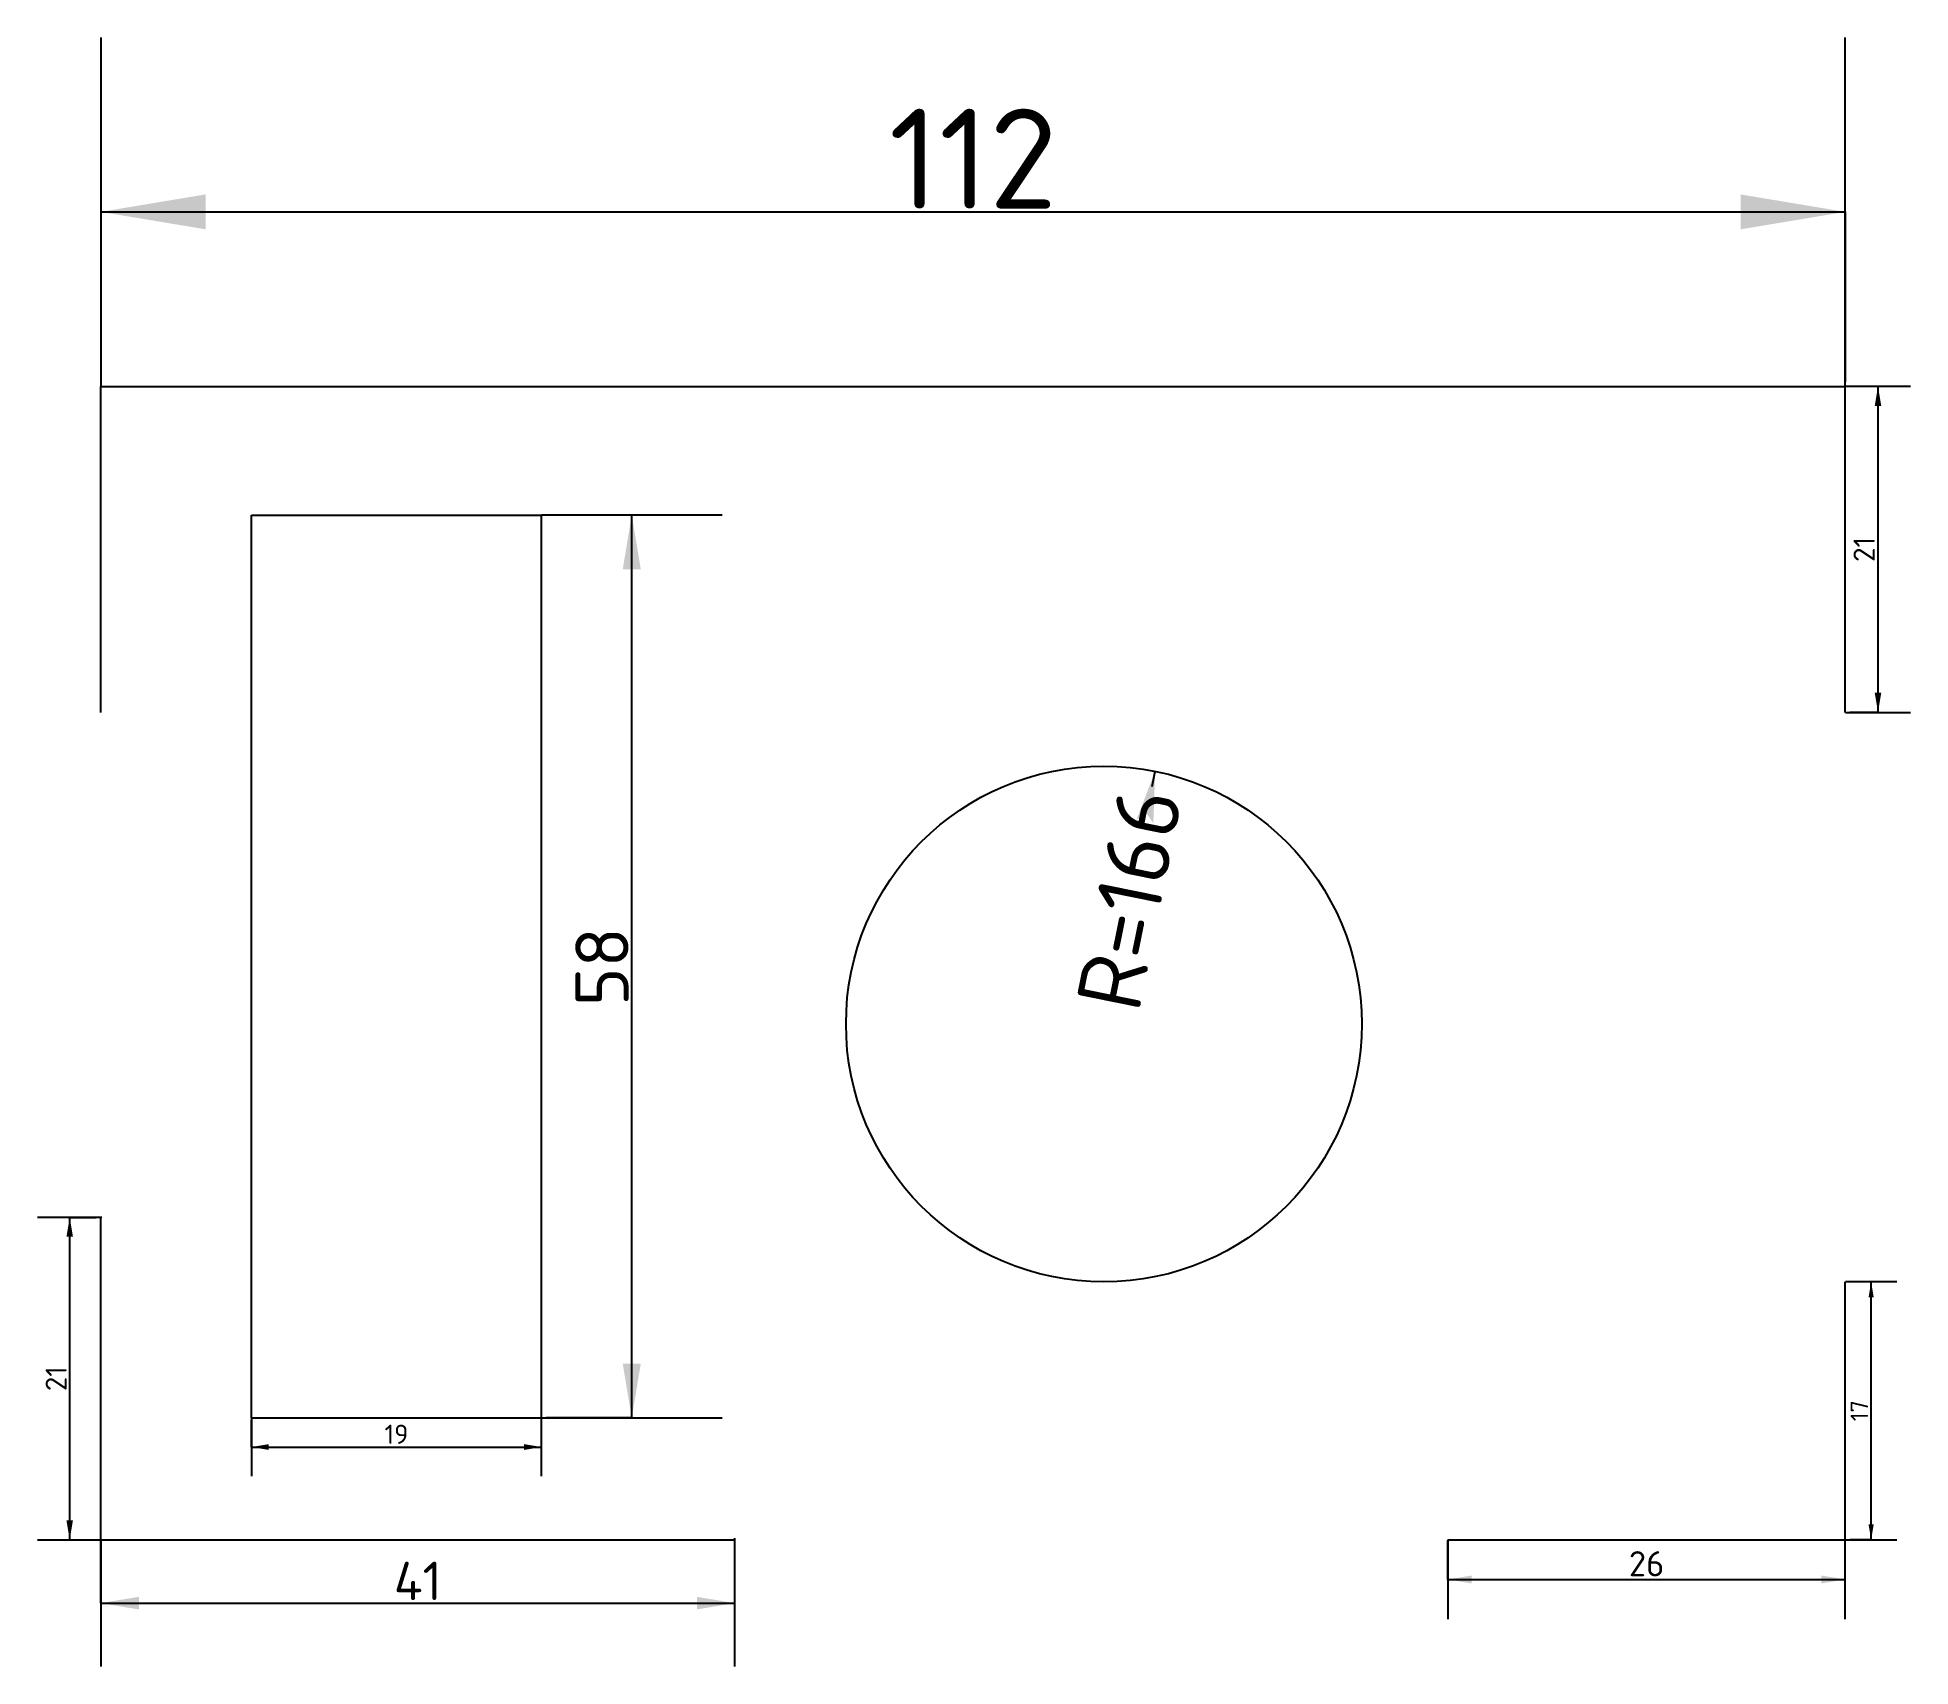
# Model space of a CAD drawing. Extents: x -4 to 116, y -8 to 96.
import ezdxf
from ezdxf.enums import TextEntityAlignment as Align

# ---------------------------------------------------------------- set-up
doc = ezdxf.new("R2010")
doc.units = 0
doc.layers.add('DIMENSIONS', color=1, linetype='CONTINUOUS')
doc.styles.add('ISOCPEUR', font='isocpeur.ttf')

# ---------------------------------------------------------------- blocks, each defined once
blk = doc.blocks.new('DIMTICK_ARROW')
at = {"color": 5}
blk.add_line((0, 0.5), (0, -0.5), dxfattribs=at)
at = {"color": 7}
blk.add_solid([(0, 0), (0.3, 0.05), (0.3, -0.05)], dxfattribs=at)
blk = doc.blocks.new('DIMTICK_RADIUS')
at = {"color": 7}
blk.add_solid([(0, 0), (0.3, 0.05), (0.3, -0.05), (0.25, 0)], dxfattribs=at)

msp = doc.modelspace()

# ---------------------------------------------------------------- linework, layer by layer
at = {"color": 3}
for p, q in [((0, 74.02), (111.95, 74.02)), ((0, 53.1), (0, 74.02)), ((0, 53.1), (0, 74.02)), ((0, 74.02), (111.95, 74.02)), ((111.95, 53.1), (111.95, 74.02)), ((111.95, 53.1), (111.95, 74.02)), ((9.66, 65.75), (28.28, 65.75)), ((9.66, 7.82), (9.66, 65.75)), ((9.66, 7.82), (9.66, 65.75)), ((9.66, 65.75), (28.28, 65.75)), ((28.28, 7.82), (28.28, 65.75)), ((28.28, 7.82), (28.28, 65.75)), ((0, 0), (0, 20.69)), ((0, 0), (0, 20.69)), ((111.95, 0), (111.95, 16.55)), ((111.95, 0), (111.95, 16.55)), ((9.66, 7.82), (28.28, 7.82)), ((9.66, 7.82), (28.28, 7.82)), ((0, 0), (40.69, 0)), ((0, 0), (40.69, 0)), ((86.44, 0), (111.95, 0)), ((86.44, 0), (111.95, 0))]:
    msp.add_line(p, q, dxfattribs=at)
msp.add_circle((64.37, 33.1), 16.55, dxfattribs=at)
at = {"layer": 'DIMENSIONS', "color": 7}
for p, q in [((0, 85.22), (111.95, 85.22)), ((0, 85.22), (111.95, 85.22)), ((0, 85.22), (111.95, 85.22)), ((0, 85.22), (111.95, 85.22)), ((0, 85.22), (111.95, 85.22)), ((0, 85.22), (111.95, 85.22)), ((0, 85.22), (111.95, 85.22)), ((0, 85.22), (111.95, 85.22)), ((0, 85.22), (111.95, 85.22)), ((0, 85.22), (111.95, 85.22)), ((0, 85.22), (111.95, 85.22)), ((0, 85.22), (111.95, 85.22)), ((0, 85.22), (111.95, 85.22)), ((0, 85.22), (111.95, 85.22)), ((0, 85.22), (111.95, 85.22)), ((0, 85.22), (111.95, 85.22)), ((0, 85.22), (111.95, 85.22)), ((0, 85.22), (111.95, 85.22)), ((0, 85.22), (111.95, 85.22)), ((114.05, 53.1), (114.05, 74.02)), ((114.05, 53.1), (114.05, 74.02)), ((114.05, 53.1), (114.05, 74.02)), ((114.05, 53.1), (114.05, 74.02)), ((114.05, 53.1), (114.05, 74.02)), ((114.05, 53.1), (114.05, 74.02)), ((114.05, 53.1), (114.05, 74.02)), ((114.05, 53.1), (114.05, 74.02)), ((114.05, 53.1), (114.05, 74.02)), ((114.05, 53.1), (114.05, 74.02)), ((114.05, 53.1), (114.05, 74.02)), ((114.05, 53.1), (114.05, 74.02)), ((114.05, 53.1), (114.05, 74.02)), ((114.05, 53.1), (114.05, 74.02)), ((114.05, 53.1), (114.05, 74.02)), ((114.05, 53.1), (114.05, 74.02)), ((34.07, 7.82), (34.07, 65.75)), ((34.07, 7.82), (34.07, 65.75)), ((34.07, 7.82), (34.07, 65.75)), ((34.07, 7.82), (34.07, 65.75)), ((34.07, 7.82), (34.07, 65.75)), ((34.07, 7.82), (34.07, 65.75)), ((34.07, 7.82), (34.07, 65.75)), ((34.07, 7.82), (34.07, 65.75)), ((34.07, 7.82), (34.07, 65.75)), ((34.07, 7.82), (34.07, 65.75)), ((34.07, 7.82), (34.07, 65.75)), ((34.07, 7.82), (34.07, 65.75)), ((34.07, 7.82), (34.07, 65.75)), ((34.07, 7.82), (34.07, 65.75)), ((67.46, 48.35), (67.66, 49.33)), ((-2, 0), (-2, 20.69)), ((-2, 0), (-2, 20.69)), ((-2, 0), (-2, 20.69)), ((-2, 0), (-2, 20.69)), ((-2, 0), (-2, 20.69)), ((-2, 0), (-2, 20.69)), ((-2, 0), (-2, 20.69)), ((-2, 0), (-2, 20.69)), ((-2, 0), (-2, 20.69)), ((-2, 0), (-2, 20.69)), ((-2, 0), (-2, 20.69)), ((-2, 0), (-2, 20.69)), ((-2, 0), (-2, 20.69)), ((-2, 0), (-2, 20.69)), ((-2, 0), (-2, 20.69)), ((-2, 0), (-2, 20.69)), ((-2, 0), (-2, 20.69)), ((113.61, 0), (113.61, 16.55)), ((113.61, 0), (113.61, 16.55)), ((113.61, 0), (113.61, 16.55)), ((113.61, 0), (113.61, 16.55)), ((113.61, 0), (113.61, 16.55)), ((113.61, 0), (113.61, 16.55)), ((113.61, 0), (113.61, 16.55)), ((113.61, 0), (113.61, 16.55)), ((113.61, 0), (113.61, 16.55)), ((113.61, 0), (113.61, 16.55)), ((113.61, 0), (113.61, 16.55)), ((113.61, 0), (113.61, 16.55)), ((113.61, 0), (113.61, 16.55)), ((113.61, 0), (113.61, 16.55)), ((113.61, 0), (113.61, 16.55)), ((113.61, 0), (113.61, 16.55)), ((113.61, 0), (113.61, 16.55)), ((113.61, 0), (113.61, 16.55)), ((9.66, 5.95), (28.28, 5.95)), ((9.66, 5.95), (28.28, 5.95)), ((9.66, 5.95), (28.28, 5.95)), ((9.66, 5.95), (28.28, 5.95)), ((9.66, 5.95), (28.28, 5.95)), ((9.66, 5.95), (28.28, 5.95)), ((9.66, 5.95), (28.28, 5.95)), ((9.66, 5.95), (28.28, 5.95)), ((9.66, 5.95), (28.28, 5.95)), ((9.66, 5.95), (28.28, 5.95)), ((9.66, 5.95), (28.28, 5.95)), ((9.66, 5.95), (28.28, 5.95)), ((9.66, 5.95), (28.28, 5.95)), ((9.66, 5.95), (28.28, 5.95)), ((9.66, 5.95), (28.28, 5.95)), ((9.66, 5.95), (28.28, 5.95)), ((9.66, 5.95), (28.28, 5.95)), ((9.66, 5.95), (28.28, 5.95)), ((9.66, 5.95), (28.28, 5.95)), ((9.66, 5.95), (28.28, 5.95)), ((9.66, 5.95), (28.28, 5.95)), ((9.66, 5.95), (28.28, 5.95)), ((86.44, -2.55), (111.95, -2.55)), ((86.44, -2.55), (111.95, -2.55)), ((86.44, -2.55), (111.95, -2.55)), ((86.44, -2.55), (111.95, -2.55)), ((86.44, -2.55), (111.95, -2.55)), ((86.44, -2.55), (111.95, -2.55)), ((86.44, -2.55), (111.95, -2.55)), ((86.44, -2.55), (111.95, -2.55)), ((86.44, -2.55), (111.95, -2.55)), ((86.44, -2.55), (111.95, -2.55)), ((86.44, -2.55), (111.95, -2.55)), ((86.44, -2.55), (111.95, -2.55)), ((86.44, -2.55), (111.95, -2.55)), ((86.44, -2.55), (111.95, -2.55)), ((86.44, -2.55), (111.95, -2.55)), ((86.44, -2.55), (111.95, -2.55)), ((86.44, -2.55), (111.95, -2.55)), ((86.44, -2.55), (111.95, -2.55)), ((86.44, -2.55), (111.95, -2.55)), ((86.44, -2.55), (111.95, -2.55)), ((86.44, -2.55), (111.95, -2.55)), ((0, -4.07), (40.69, -4.07)), ((0, -4.07), (40.69, -4.07)), ((0, -4.07), (40.69, -4.07)), ((0, -4.07), (40.69, -4.07)), ((0, -4.07), (40.69, -4.07)), ((0, -4.07), (40.69, -4.07)), ((0, -4.07), (40.69, -4.07)), ((0, -4.07), (40.69, -4.07)), ((0, -4.07), (40.69, -4.07)), ((0, -4.07), (40.69, -4.07)), ((0, -4.07), (40.69, -4.07)), ((0, -4.07), (40.69, -4.07)), ((0, -4.07), (40.69, -4.07)), ((0, -4.07), (40.69, -4.07)), ((0, -4.07), (40.69, -4.07)), ((0, -4.07), (40.69, -4.07)), ((0, -4.07), (40.69, -4.07)), ((0, -4.07), (40.69, -4.07)), ((0, -4.07), (40.69, -4.07)), ((0, -4.07), (40.69, -4.07))]:
    msp.add_line(p, q, dxfattribs=at)
at = {"layer": 'DIMENSIONS', "color": 5}
for p, q in [((0, 85.22), (0, 74.32)), ((0, 85.22), (0, 74.32)), ((0, 85.22), (0, 74.32)), ((0, 85.22), (0, 74.32)), ((0, 85.22), (0, 74.32)), ((0, 85.22), (0, 74.32)), ((0, 85.22), (0, 74.32)), ((0, 85.22), (0, 74.32)), ((0, 85.22), (0, 74.32)), ((0, 85.22), (0, 74.32)), ((0, 85.22), (0, 74.32)), ((0, 85.22), (0, 74.32)), ((0, 85.22), (0, 74.32)), ((0, 85.22), (0, 74.32)), ((0, 85.22), (0, 74.32)), ((0, 85.22), (0, 74.32)), ((0, 85.22), (0, 74.32)), ((0, 85.22), (0, 74.32)), ((0, 85.22), (0, 74.32)), ((111.95, 85.22), (111.95, 74.32)), ((111.95, 85.22), (111.95, 74.32)), ((111.95, 85.22), (111.95, 74.32)), ((111.95, 85.22), (111.95, 74.32)), ((111.95, 85.22), (111.95, 74.32)), ((111.95, 85.22), (111.95, 74.32)), ((111.95, 85.22), (111.95, 74.32)), ((111.95, 85.22), (111.95, 74.32)), ((111.95, 85.22), (111.95, 74.32)), ((111.95, 85.22), (111.95, 74.32)), ((111.95, 85.22), (111.95, 74.32)), ((111.95, 85.22), (111.95, 74.32)), ((111.95, 85.22), (111.95, 74.32)), ((111.95, 85.22), (111.95, 74.32)), ((111.95, 85.22), (111.95, 74.32)), ((111.95, 85.22), (111.95, 74.32)), ((111.95, 85.22), (111.95, 74.32)), ((111.95, 85.22), (111.95, 74.32)), ((111.95, 85.22), (111.95, 74.32)), ((114.05, 74.02), (112.25, 74.02)), ((114.05, 74.02), (112.25, 74.02)), ((114.05, 74.02), (112.25, 74.02)), ((114.05, 74.02), (112.25, 74.02)), ((114.05, 74.02), (112.25, 74.02)), ((114.05, 74.02), (112.25, 74.02)), ((114.05, 74.02), (112.25, 74.02)), ((114.05, 74.02), (112.25, 74.02)), ((114.05, 74.02), (112.25, 74.02)), ((114.05, 74.02), (112.25, 74.02)), ((114.05, 74.02), (112.25, 74.02)), ((114.05, 74.02), (112.25, 74.02)), ((114.05, 74.02), (112.25, 74.02)), ((114.05, 74.02), (112.25, 74.02)), ((114.05, 74.02), (112.25, 74.02)), ((114.05, 74.02), (112.25, 74.02)), ((34.07, 65.75), (28.58, 65.75)), ((34.07, 65.75), (28.58, 65.75)), ((34.07, 65.75), (28.58, 65.75)), ((34.07, 65.75), (28.58, 65.75)), ((34.07, 65.75), (28.58, 65.75)), ((34.07, 65.75), (28.58, 65.75)), ((34.07, 65.75), (28.58, 65.75)), ((34.07, 65.75), (28.58, 65.75)), ((34.07, 65.75), (28.58, 65.75)), ((34.07, 65.75), (28.58, 65.75)), ((34.07, 65.75), (28.58, 65.75)), ((34.07, 65.75), (28.58, 65.75)), ((34.07, 65.75), (28.58, 65.75)), ((34.07, 65.75), (28.58, 65.75)), ((114.05, 53.1), (112.25, 53.1)), ((114.05, 53.1), (112.25, 53.1)), ((114.05, 53.1), (112.25, 53.1)), ((114.05, 53.1), (112.25, 53.1)), ((114.05, 53.1), (112.25, 53.1)), ((114.05, 53.1), (112.25, 53.1)), ((114.05, 53.1), (112.25, 53.1)), ((114.05, 53.1), (112.25, 53.1)), ((114.05, 53.1), (112.25, 53.1)), ((114.05, 53.1), (112.25, 53.1)), ((114.05, 53.1), (112.25, 53.1)), ((114.05, 53.1), (112.25, 53.1)), ((114.05, 53.1), (112.25, 53.1)), ((114.05, 53.1), (112.25, 53.1)), ((114.05, 53.1), (112.25, 53.1)), ((114.05, 53.1), (112.25, 53.1)), ((-2, 20.69), (-0.3, 20.69)), ((-2, 20.69), (-0.3, 20.69)), ((-2, 20.69), (-0.3, 20.69)), ((-2, 20.69), (-0.3, 20.69)), ((-2, 20.69), (-0.3, 20.69)), ((-2, 20.69), (-0.3, 20.69)), ((-2, 20.69), (-0.3, 20.69)), ((-2, 20.69), (-0.3, 20.69)), ((-2, 20.69), (-0.3, 20.69)), ((-2, 20.69), (-0.3, 20.69)), ((-2, 20.69), (-0.3, 20.69)), ((-2, 20.69), (-0.3, 20.69)), ((-2, 20.69), (-0.3, 20.69)), ((-2, 20.69), (-0.3, 20.69)), ((-2, 20.69), (-0.3, 20.69)), ((-2, 20.69), (-0.3, 20.69)), ((-2, 20.69), (-0.3, 20.69)), ((113.61, 16.55), (112.25, 16.55)), ((113.61, 16.55), (112.25, 16.55)), ((113.61, 16.55), (112.25, 16.55)), ((113.61, 16.55), (112.25, 16.55)), ((113.61, 16.55), (112.25, 16.55)), ((113.61, 16.55), (112.25, 16.55)), ((113.61, 16.55), (112.25, 16.55)), ((113.61, 16.55), (112.25, 16.55)), ((113.61, 16.55), (112.25, 16.55)), ((113.61, 16.55), (112.25, 16.55)), ((113.61, 16.55), (112.25, 16.55)), ((113.61, 16.55), (112.25, 16.55)), ((113.61, 16.55), (112.25, 16.55)), ((113.61, 16.55), (112.25, 16.55)), ((113.61, 16.55), (112.25, 16.55)), ((113.61, 16.55), (112.25, 16.55)), ((113.61, 16.55), (112.25, 16.55)), ((113.61, 16.55), (112.25, 16.55)), ((9.66, 5.95), (9.66, 7.7)), ((9.66, 5.95), (9.66, 7.7)), ((9.66, 5.95), (9.66, 7.7)), ((9.66, 5.95), (9.66, 7.7)), ((9.66, 5.95), (9.66, 7.7)), ((9.66, 5.95), (9.66, 7.7)), ((9.66, 5.95), (9.66, 7.7)), ((9.66, 5.95), (9.66, 7.7)), ((9.66, 5.95), (9.66, 7.7)), ((9.66, 5.95), (9.66, 7.7)), ((9.66, 5.95), (9.66, 7.7)), ((9.66, 5.95), (9.66, 7.7)), ((9.66, 5.95), (9.66, 7.7)), ((9.66, 5.95), (9.66, 7.7)), ((9.66, 5.95), (9.66, 7.7)), ((9.66, 5.95), (9.66, 7.7)), ((9.66, 5.95), (9.66, 7.7)), ((9.66, 5.95), (9.66, 7.7)), ((9.66, 5.95), (9.66, 7.7)), ((9.66, 5.95), (9.66, 7.7)), ((9.66, 5.95), (9.66, 7.7)), ((9.66, 5.95), (9.66, 7.7)), ((28.28, 5.95), (28.28, 7.7)), ((28.28, 5.95), (28.28, 7.7)), ((28.28, 5.95), (28.28, 7.7)), ((28.28, 5.95), (28.28, 7.7)), ((28.28, 5.95), (28.28, 7.7)), ((28.28, 5.95), (28.28, 7.7)), ((28.28, 5.95), (28.28, 7.7)), ((28.28, 5.95), (28.28, 7.7)), ((28.28, 5.95), (28.28, 7.7)), ((28.28, 5.95), (28.28, 7.7)), ((28.28, 5.95), (28.28, 7.7)), ((28.28, 5.95), (28.28, 7.7)), ((28.28, 5.95), (28.28, 7.7)), ((28.28, 5.95), (28.28, 7.7)), ((28.28, 5.95), (28.28, 7.7)), ((28.28, 5.95), (28.28, 7.7)), ((28.28, 5.95), (28.28, 7.7)), ((28.28, 5.95), (28.28, 7.7)), ((28.28, 5.95), (28.28, 7.7)), ((28.28, 5.95), (28.28, 7.7)), ((28.28, 5.95), (28.28, 7.7)), ((28.28, 5.95), (28.28, 7.7)), ((34.07, 7.82), (28.58, 7.82)), ((34.07, 7.82), (28.58, 7.82)), ((34.07, 7.82), (28.58, 7.82)), ((34.07, 7.82), (28.58, 7.82)), ((34.07, 7.82), (28.58, 7.82)), ((34.07, 7.82), (28.58, 7.82)), ((34.07, 7.82), (28.58, 7.82)), ((34.07, 7.82), (28.58, 7.82)), ((34.07, 7.82), (28.58, 7.82)), ((34.07, 7.82), (28.58, 7.82)), ((34.07, 7.82), (28.58, 7.82)), ((34.07, 7.82), (28.58, 7.82)), ((34.07, 7.82), (28.58, 7.82)), ((34.07, 7.82), (28.58, 7.82)), ((-2, 0), (-0.3, 0)), ((-2, 0), (-0.3, 0)), ((-2, 0), (-0.3, 0)), ((-2, 0), (-0.3, 0)), ((-2, 0), (-0.3, 0)), ((-2, 0), (-0.3, 0)), ((-2, 0), (-0.3, 0)), ((-2, 0), (-0.3, 0)), ((-2, 0), (-0.3, 0)), ((-2, 0), (-0.3, 0)), ((-2, 0), (-0.3, 0)), ((-2, 0), (-0.3, 0)), ((-2, 0), (-0.3, 0)), ((-2, 0), (-0.3, 0)), ((-2, 0), (-0.3, 0)), ((-2, 0), (-0.3, 0)), ((-2, 0), (-0.3, 0)), ((0, -4.07), (0, 0.11)), ((0, -4.07), (0, 0.11)), ((0, -4.07), (0, 0.11)), ((0, -4.07), (0, 0.11)), ((0, -4.07), (0, 0.11)), ((0, -4.07), (0, 0.11)), ((0, -4.07), (0, 0.11)), ((0, -4.07), (0, 0.11)), ((0, -4.07), (0, 0.11)), ((0, -4.07), (0, 0.11)), ((0, -4.07), (0, 0.11)), ((0, -4.07), (0, 0.11)), ((0, -4.07), (0, 0.11)), ((0, -4.07), (0, 0.11)), ((0, -4.07), (0, 0.11)), ((0, -4.07), (0, 0.11)), ((0, -4.07), (0, 0.11)), ((0, -4.07), (0, 0.11)), ((0, -4.07), (0, 0.11)), ((0, -4.07), (0, 0.11)), ((40.69, -4.07), (40.69, 0.11)), ((40.69, -4.07), (40.69, 0.11)), ((40.69, -4.07), (40.69, 0.11)), ((40.69, -4.07), (40.69, 0.11)), ((40.69, -4.07), (40.69, 0.11)), ((40.69, -4.07), (40.69, 0.11)), ((40.69, -4.07), (40.69, 0.11)), ((40.69, -4.07), (40.69, 0.11)), ((40.69, -4.07), (40.69, 0.11)), ((40.69, -4.07), (40.69, 0.11)), ((40.69, -4.07), (40.69, 0.11)), ((40.69, -4.07), (40.69, 0.11)), ((40.69, -4.07), (40.69, 0.11)), ((40.69, -4.07), (40.69, 0.11)), ((40.69, -4.07), (40.69, 0.11)), ((40.69, -4.07), (40.69, 0.11)), ((40.69, -4.07), (40.69, 0.11)), ((40.69, -4.07), (40.69, 0.11)), ((40.69, -4.07), (40.69, 0.11)), ((40.69, -4.07), (40.69, 0.11)), ((86.44, -2.55), (86.44, -0.04)), ((86.44, -2.55), (86.44, -0.04)), ((86.44, -2.55), (86.44, -0.04)), ((86.44, -2.55), (86.44, -0.04)), ((86.44, -2.55), (86.44, -0.04)), ((86.44, -2.55), (86.44, -0.04)), ((86.44, -2.55), (86.44, -0.04)), ((86.44, -2.55), (86.44, -0.04)), ((86.44, -2.55), (86.44, -0.04)), ((86.44, -2.55), (86.44, -0.04)), ((86.44, -2.55), (86.44, -0.04)), ((86.44, -2.55), (86.44, -0.04)), ((86.44, -2.55), (86.44, -0.04)), ((86.44, -2.55), (86.44, -0.04)), ((86.44, -2.55), (86.44, -0.04)), ((86.44, -2.55), (86.44, -0.04)), ((86.44, -2.55), (86.44, -0.04)), ((86.44, -2.55), (86.44, -0.04)), ((86.44, -2.55), (86.44, -0.04)), ((86.44, -2.55), (86.44, -0.04)), ((86.44, -2.55), (86.44, -0.04)), ((111.95, -2.55), (111.95, -0.04)), ((111.95, -2.55), (111.95, -0.04)), ((111.95, -2.55), (111.95, -0.04)), ((111.95, -2.55), (111.95, -0.04)), ((111.95, -2.55), (111.95, -0.04)), ((111.95, -2.55), (111.95, -0.04)), ((111.95, -2.55), (111.95, -0.04)), ((111.95, -2.55), (111.95, -0.04)), ((111.95, -2.55), (111.95, -0.04)), ((111.95, -2.55), (111.95, -0.04)), ((111.95, -2.55), (111.95, -0.04)), ((111.95, -2.55), (111.95, -0.04)), ((111.95, -2.55), (111.95, -0.04)), ((111.95, -2.55), (111.95, -0.04)), ((111.95, -2.55), (111.95, -0.04)), ((111.95, -2.55), (111.95, -0.04)), ((111.95, -2.55), (111.95, -0.04)), ((111.95, -2.55), (111.95, -0.04)), ((111.95, -2.55), (111.95, -0.04)), ((111.95, -2.55), (111.95, -0.04)), ((111.95, -2.55), (111.95, -0.04)), ((113.61, 0), (112.25, 0)), ((113.61, 0), (112.25, 0)), ((113.61, 0), (112.25, 0)), ((113.61, 0), (112.25, 0)), ((113.61, 0), (112.25, 0)), ((113.61, 0), (112.25, 0)), ((113.61, 0), (112.25, 0)), ((113.61, 0), (112.25, 0)), ((113.61, 0), (112.25, 0)), ((113.61, 0), (112.25, 0)), ((113.61, 0), (112.25, 0)), ((113.61, 0), (112.25, 0)), ((113.61, 0), (112.25, 0)), ((113.61, 0), (112.25, 0)), ((113.61, 0), (112.25, 0)), ((113.61, 0), (112.25, 0)), ((113.61, 0), (112.25, 0)), ((113.61, 0), (112.25, 0))]:
    msp.add_line(p, q, dxfattribs=at)

# ---------------------------------------------------------------- block references
at = {"layer": 'DIMENSIONS'}
for p, xscale, yscale in [((0, 85.22), 22.390804597701152, 22.390804597701152), ((0, 85.22), 22.390804597701152, 22.390804597701152), ((0, 85.22), 22.390804597701152, 22.390804597701152), ((0, 85.22), 22.390804597701152, 22.390804597701152), ((0, 85.22), 22.390804597701152, 22.390804597701152), ((0, 85.22), 22.390804597701152, 22.390804597701152), ((0, 85.22), 22.390804597701152, 22.390804597701152), ((0, 85.22), 22.390804597701152, 22.390804597701152), ((0, 85.22), 22.390804597701152, 22.390804597701152), ((0, 85.22), 22.390804597701152, 22.390804597701152), ((0, 85.22), 22.390804597701152, 22.390804597701152), ((0, 85.22), 22.390804597701152, 22.390804597701152), ((0, 85.22), 22.390804597701152, 22.390804597701152), ((0, 85.22), 22.390804597701152, 22.390804597701152), ((0, 85.22), 22.390804597701152, 22.390804597701152), ((0, 85.22), 22.390804597701152, 22.390804597701152), ((0, 85.22), 22.390804597701152, 22.390804597701152), ((0, 85.22), 22.390804597701152, 22.390804597701152), ((0, 85.22), 22.390804597701152, 22.390804597701152), ((9.66, 5.95), 3.724137931034483, 3.724137931034483), ((9.66, 5.95), 3.724137931034483, 3.724137931034483), ((9.66, 5.95), 3.724137931034483, 3.724137931034483), ((9.66, 5.95), 3.724137931034483, 3.724137931034483), ((9.66, 5.95), 3.724137931034483, 3.724137931034483), ((9.66, 5.95), 3.724137931034483, 3.724137931034483), ((9.66, 5.95), 3.724137931034483, 3.724137931034483), ((9.66, 5.95), 3.724137931034483, 3.724137931034483), ((9.66, 5.95), 3.724137931034483, 3.724137931034483), ((9.66, 5.95), 3.724137931034483, 3.724137931034483), ((9.66, 5.95), 3.724137931034483, 3.724137931034483), ((9.66, 5.95), 3.724137931034483, 3.724137931034483), ((9.66, 5.95), 3.724137931034483, 3.724137931034483), ((9.66, 5.95), 3.724137931034483, 3.724137931034483), ((9.66, 5.95), 3.724137931034483, 3.724137931034483), ((9.66, 5.95), 3.724137931034483, 3.724137931034483), ((9.66, 5.95), 3.724137931034483, 3.724137931034483), ((9.66, 5.95), 3.724137931034483, 3.724137931034483), ((9.66, 5.95), 3.724137931034483, 3.724137931034483), ((9.66, 5.95), 3.724137931034483, 3.724137931034483), ((9.66, 5.95), 3.724137931034483, 3.724137931034483), ((9.66, 5.95), 3.724137931034483, 3.724137931034483), ((0, -4.07), 8.137931034482758, 8.137931034482758), ((0, -4.07), 8.137931034482758, 8.137931034482758), ((0, -4.07), 8.137931034482758, 8.137931034482758), ((0, -4.07), 8.137931034482758, 8.137931034482758), ((0, -4.07), 8.137931034482758, 8.137931034482758), ((0, -4.07), 8.137931034482758, 8.137931034482758), ((0, -4.07), 8.137931034482758, 8.137931034482758), ((0, -4.07), 8.137931034482758, 8.137931034482758), ((0, -4.07), 8.137931034482758, 8.137931034482758), ((0, -4.07), 8.137931034482758, 8.137931034482758), ((0, -4.07), 8.137931034482758, 8.137931034482758), ((0, -4.07), 8.137931034482758, 8.137931034482758), ((0, -4.07), 8.137931034482758, 8.137931034482758), ((0, -4.07), 8.137931034482758, 8.137931034482758), ((0, -4.07), 8.137931034482758, 8.137931034482758), ((0, -4.07), 8.137931034482758, 8.137931034482758), ((0, -4.07), 8.137931034482758, 8.137931034482758), ((0, -4.07), 8.137931034482758, 8.137931034482758), ((0, -4.07), 8.137931034482758, 8.137931034482758), ((0, -4.07), 8.137931034482758, 8.137931034482758), ((86.44, -2.55), 5.103448275862069, 5.103448275862069), ((86.44, -2.55), 5.103448275862069, 5.103448275862069), ((86.44, -2.55), 5.103448275862069, 5.103448275862069), ((86.44, -2.55), 5.103448275862069, 5.103448275862069), ((86.44, -2.55), 5.103448275862069, 5.103448275862069), ((86.44, -2.55), 5.103448275862069, 5.103448275862069), ((86.44, -2.55), 5.103448275862069, 5.103448275862069), ((86.44, -2.55), 5.103448275862069, 5.103448275862069), ((86.44, -2.55), 5.103448275862069, 5.103448275862069), ((86.44, -2.55), 5.103448275862069, 5.103448275862069), ((86.44, -2.55), 5.103448275862069, 5.103448275862069), ((86.44, -2.55), 5.103448275862069, 5.103448275862069), ((86.44, -2.55), 5.103448275862069, 5.103448275862069), ((86.44, -2.55), 5.103448275862069, 5.103448275862069), ((86.44, -2.55), 5.103448275862069, 5.103448275862069), ((86.44, -2.55), 5.103448275862069, 5.103448275862069), ((86.44, -2.55), 5.103448275862069, 5.103448275862069), ((86.44, -2.55), 5.103448275862069, 5.103448275862069), ((86.44, -2.55), 5.103448275862069, 5.103448275862069), ((86.44, -2.55), 5.103448275862069, 5.103448275862069), ((86.44, -2.55), 5.103448275862069, 5.103448275862069)]:
    msp.add_blockref('DIMTICK_ARROW', p, dxfattribs=dict(at, xscale=xscale, yscale=yscale))
for name, p, xscale, yscale, rotation in [('DIMTICK_ARROW', (111.95, 85.22), 22.390804597701152, 22.390804597701152, 180), ('DIMTICK_ARROW', (111.95, 85.22), 22.390804597701152, 22.390804597701152, 180), ('DIMTICK_ARROW', (111.95, 85.22), 22.390804597701152, 22.390804597701152, 180), ('DIMTICK_ARROW', (111.95, 85.22), 22.390804597701152, 22.390804597701152, 180), ('DIMTICK_ARROW', (111.95, 85.22), 22.390804597701152, 22.390804597701152, 180), ('DIMTICK_ARROW', (111.95, 85.22), 22.390804597701152, 22.390804597701152, 180), ('DIMTICK_ARROW', (111.95, 85.22), 22.390804597701152, 22.390804597701152, 180), ('DIMTICK_ARROW', (111.95, 85.22), 22.390804597701152, 22.390804597701152, 180), ('DIMTICK_ARROW', (111.95, 85.22), 22.390804597701152, 22.390804597701152, 180), ('DIMTICK_ARROW', (111.95, 85.22), 22.390804597701152, 22.390804597701152, 180), ('DIMTICK_ARROW', (111.95, 85.22), 22.390804597701152, 22.390804597701152, 180), ('DIMTICK_ARROW', (111.95, 85.22), 22.390804597701152, 22.390804597701152, 180), ('DIMTICK_ARROW', (111.95, 85.22), 22.390804597701152, 22.390804597701152, 180), ('DIMTICK_ARROW', (111.95, 85.22), 22.390804597701152, 22.390804597701152, 180), ('DIMTICK_ARROW', (111.95, 85.22), 22.390804597701152, 22.390804597701152, 180), ('DIMTICK_ARROW', (111.95, 85.22), 22.390804597701152, 22.390804597701152, 180), ('DIMTICK_ARROW', (111.95, 85.22), 22.390804597701152, 22.390804597701152, 180), ('DIMTICK_ARROW', (111.95, 85.22), 22.390804597701152, 22.390804597701152, 180), ('DIMTICK_ARROW', (111.95, 85.22), 22.390804597701152, 22.390804597701152, 180), ('DIMTICK_ARROW', (114.05, 74.02), 4.183908045977011, 4.183908045977011, 270), ('DIMTICK_ARROW', (114.05, 74.02), 4.183908045977011, 4.183908045977011, 270), ('DIMTICK_ARROW', (114.05, 74.02), 4.183908045977011, 4.183908045977011, 270), ('DIMTICK_ARROW', (114.05, 74.02), 4.183908045977011, 4.183908045977011, 270), ('DIMTICK_ARROW', (114.05, 74.02), 4.183908045977011, 4.183908045977011, 270), ('DIMTICK_ARROW', (114.05, 74.02), 4.183908045977011, 4.183908045977011, 270), ('DIMTICK_ARROW', (114.05, 74.02), 4.183908045977011, 4.183908045977011, 270), ('DIMTICK_ARROW', (114.05, 74.02), 4.183908045977011, 4.183908045977011, 270), ('DIMTICK_ARROW', (114.05, 74.02), 4.183908045977011, 4.183908045977011, 270), ('DIMTICK_ARROW', (114.05, 74.02), 4.183908045977011, 4.183908045977011, 270), ('DIMTICK_ARROW', (114.05, 74.02), 4.183908045977011, 4.183908045977011, 270), ('DIMTICK_ARROW', (114.05, 74.02), 4.183908045977011, 4.183908045977011, 270), ('DIMTICK_ARROW', (114.05, 74.02), 4.183908045977011, 4.183908045977011, 270), ('DIMTICK_ARROW', (114.05, 74.02), 4.183908045977011, 4.183908045977011, 270), ('DIMTICK_ARROW', (114.05, 74.02), 4.183908045977011, 4.183908045977011, 270), ('DIMTICK_ARROW', (114.05, 74.02), 4.183908045977011, 4.183908045977011, 270), ('DIMTICK_ARROW', (34.07, 65.75), 11.586206896551726, 11.586206896551726, 270), ('DIMTICK_ARROW', (34.07, 65.75), 11.586206896551726, 11.586206896551726, 270), ('DIMTICK_ARROW', (34.07, 65.75), 11.586206896551726, 11.586206896551726, 270), ('DIMTICK_ARROW', (34.07, 65.75), 11.586206896551726, 11.586206896551726, 270), ('DIMTICK_ARROW', (34.07, 65.75), 11.586206896551726, 11.586206896551726, 270), ('DIMTICK_ARROW', (34.07, 65.75), 11.586206896551726, 11.586206896551726, 270), ('DIMTICK_ARROW', (34.07, 65.75), 11.586206896551726, 11.586206896551726, 270), ('DIMTICK_ARROW', (34.07, 65.75), 11.586206896551726, 11.586206896551726, 270), ('DIMTICK_ARROW', (34.07, 65.75), 11.586206896551726, 11.586206896551726, 270), ('DIMTICK_ARROW', (34.07, 65.75), 11.586206896551726, 11.586206896551726, 270), ('DIMTICK_ARROW', (34.07, 65.75), 11.586206896551726, 11.586206896551726, 270), ('DIMTICK_ARROW', (34.07, 65.75), 11.586206896551726, 11.586206896551726, 270), ('DIMTICK_ARROW', (34.07, 65.75), 11.586206896551726, 11.586206896551726, 270), ('DIMTICK_ARROW', (34.07, 65.75), 11.586206896551726, 11.586206896551726, 270), ('DIMTICK_ARROW', (114.05, 53.1), 4.183908045977011, 4.183908045977011, 90), ('DIMTICK_ARROW', (114.05, 53.1), 4.183908045977011, 4.183908045977011, 90), ('DIMTICK_ARROW', (114.05, 53.1), 4.183908045977011, 4.183908045977011, 90), ('DIMTICK_ARROW', (114.05, 53.1), 4.183908045977011, 4.183908045977011, 90), ('DIMTICK_ARROW', (114.05, 53.1), 4.183908045977011, 4.183908045977011, 90), ('DIMTICK_ARROW', (114.05, 53.1), 4.183908045977011, 4.183908045977011, 90), ('DIMTICK_ARROW', (114.05, 53.1), 4.183908045977011, 4.183908045977011, 90), ('DIMTICK_ARROW', (114.05, 53.1), 4.183908045977011, 4.183908045977011, 90), ('DIMTICK_ARROW', (114.05, 53.1), 4.183908045977011, 4.183908045977011, 90), ('DIMTICK_ARROW', (114.05, 53.1), 4.183908045977011, 4.183908045977011, 90), ('DIMTICK_ARROW', (114.05, 53.1), 4.183908045977011, 4.183908045977011, 90), ('DIMTICK_ARROW', (114.05, 53.1), 4.183908045977011, 4.183908045977011, 90), ('DIMTICK_ARROW', (114.05, 53.1), 4.183908045977011, 4.183908045977011, 90), ('DIMTICK_ARROW', (114.05, 53.1), 4.183908045977011, 4.183908045977011, 90), ('DIMTICK_ARROW', (114.05, 53.1), 4.183908045977011, 4.183908045977011, 90), ('DIMTICK_ARROW', (114.05, 53.1), 4.183908045977011, 4.183908045977011, 90), ('DIMTICK_RADIUS', (67.66, 49.33), 11.03448275862069, 11.03448275862069, 258.5408440973835), ('DIMTICK_ARROW', (-2, 20.69), 4.137931034482759, 4.137931034482759, 270), ('DIMTICK_ARROW', (-2, 20.69), 4.137931034482759, 4.137931034482759, 270), ('DIMTICK_ARROW', (-2, 20.69), 4.137931034482759, 4.137931034482759, 270), ('DIMTICK_ARROW', (-2, 20.69), 4.137931034482759, 4.137931034482759, 270), ('DIMTICK_ARROW', (-2, 20.69), 4.137931034482759, 4.137931034482759, 270), ('DIMTICK_ARROW', (-2, 20.69), 4.137931034482759, 4.137931034482759, 270), ('DIMTICK_ARROW', (-2, 20.69), 4.137931034482759, 4.137931034482759, 270), ('DIMTICK_ARROW', (-2, 20.69), 4.137931034482759, 4.137931034482759, 270), ('DIMTICK_ARROW', (-2, 20.69), 4.137931034482759, 4.137931034482759, 270), ('DIMTICK_ARROW', (-2, 20.69), 4.137931034482759, 4.137931034482759, 270), ('DIMTICK_ARROW', (-2, 20.69), 4.137931034482759, 4.137931034482759, 270), ('DIMTICK_ARROW', (-2, 20.69), 4.137931034482759, 4.137931034482759, 270), ('DIMTICK_ARROW', (-2, 20.69), 4.137931034482759, 4.137931034482759, 270), ('DIMTICK_ARROW', (-2, 20.69), 4.137931034482759, 4.137931034482759, 270), ('DIMTICK_ARROW', (-2, 20.69), 4.137931034482759, 4.137931034482759, 270), ('DIMTICK_ARROW', (-2, 20.69), 4.137931034482759, 4.137931034482759, 270), ('DIMTICK_ARROW', (-2, 20.69), 4.137931034482759, 4.137931034482759, 270), ('DIMTICK_ARROW', (113.61, 16.55), 3.3103448275862073, 3.3103448275862073, 270), ('DIMTICK_ARROW', (113.61, 16.55), 3.3103448275862073, 3.3103448275862073, 270), ('DIMTICK_ARROW', (113.61, 16.55), 3.3103448275862073, 3.3103448275862073, 270), ('DIMTICK_ARROW', (113.61, 16.55), 3.3103448275862073, 3.3103448275862073, 270), ('DIMTICK_ARROW', (113.61, 16.55), 3.3103448275862073, 3.3103448275862073, 270), ('DIMTICK_ARROW', (113.61, 16.55), 3.3103448275862073, 3.3103448275862073, 270), ('DIMTICK_ARROW', (113.61, 16.55), 3.3103448275862073, 3.3103448275862073, 270), ('DIMTICK_ARROW', (113.61, 16.55), 3.3103448275862073, 3.3103448275862073, 270), ('DIMTICK_ARROW', (113.61, 16.55), 3.3103448275862073, 3.3103448275862073, 270), ('DIMTICK_ARROW', (113.61, 16.55), 3.3103448275862073, 3.3103448275862073, 270), ('DIMTICK_ARROW', (113.61, 16.55), 3.3103448275862073, 3.3103448275862073, 270), ('DIMTICK_ARROW', (113.61, 16.55), 3.3103448275862073, 3.3103448275862073, 270), ('DIMTICK_ARROW', (113.61, 16.55), 3.3103448275862073, 3.3103448275862073, 270), ('DIMTICK_ARROW', (113.61, 16.55), 3.3103448275862073, 3.3103448275862073, 270), ('DIMTICK_ARROW', (113.61, 16.55), 3.3103448275862073, 3.3103448275862073, 270), ('DIMTICK_ARROW', (113.61, 16.55), 3.3103448275862073, 3.3103448275862073, 270), ('DIMTICK_ARROW', (113.61, 16.55), 3.3103448275862073, 3.3103448275862073, 270), ('DIMTICK_ARROW', (113.61, 16.55), 3.3103448275862073, 3.3103448275862073, 270), ('DIMTICK_ARROW', (34.07, 7.82), 11.586206896551726, 11.586206896551726, 90), ('DIMTICK_ARROW', (34.07, 7.82), 11.586206896551726, 11.586206896551726, 90), ('DIMTICK_ARROW', (34.07, 7.82), 11.586206896551726, 11.586206896551726, 90), ('DIMTICK_ARROW', (34.07, 7.82), 11.586206896551726, 11.586206896551726, 90), ('DIMTICK_ARROW', (34.07, 7.82), 11.586206896551726, 11.586206896551726, 90), ('DIMTICK_ARROW', (34.07, 7.82), 11.586206896551726, 11.586206896551726, 90), ('DIMTICK_ARROW', (34.07, 7.82), 11.586206896551726, 11.586206896551726, 90), ('DIMTICK_ARROW', (34.07, 7.82), 11.586206896551726, 11.586206896551726, 90), ('DIMTICK_ARROW', (34.07, 7.82), 11.586206896551726, 11.586206896551726, 90), ('DIMTICK_ARROW', (34.07, 7.82), 11.586206896551726, 11.586206896551726, 90), ('DIMTICK_ARROW', (34.07, 7.82), 11.586206896551726, 11.586206896551726, 90), ('DIMTICK_ARROW', (34.07, 7.82), 11.586206896551726, 11.586206896551726, 90), ('DIMTICK_ARROW', (34.07, 7.82), 11.586206896551726, 11.586206896551726, 90), ('DIMTICK_ARROW', (34.07, 7.82), 11.586206896551726, 11.586206896551726, 90), ('DIMTICK_ARROW', (28.28, 5.95), 3.724137931034483, 3.724137931034483, 180), ('DIMTICK_ARROW', (28.28, 5.95), 3.724137931034483, 3.724137931034483, 180), ('DIMTICK_ARROW', (28.28, 5.95), 3.724137931034483, 3.724137931034483, 180), ('DIMTICK_ARROW', (28.28, 5.95), 3.724137931034483, 3.724137931034483, 180), ('DIMTICK_ARROW', (28.28, 5.95), 3.724137931034483, 3.724137931034483, 180), ('DIMTICK_ARROW', (28.28, 5.95), 3.724137931034483, 3.724137931034483, 180), ('DIMTICK_ARROW', (28.28, 5.95), 3.724137931034483, 3.724137931034483, 180), ('DIMTICK_ARROW', (28.28, 5.95), 3.724137931034483, 3.724137931034483, 180), ('DIMTICK_ARROW', (28.28, 5.95), 3.724137931034483, 3.724137931034483, 180), ('DIMTICK_ARROW', (28.28, 5.95), 3.724137931034483, 3.724137931034483, 180), ('DIMTICK_ARROW', (28.28, 5.95), 3.724137931034483, 3.724137931034483, 180), ('DIMTICK_ARROW', (28.28, 5.95), 3.724137931034483, 3.724137931034483, 180), ('DIMTICK_ARROW', (28.28, 5.95), 3.724137931034483, 3.724137931034483, 180), ('DIMTICK_ARROW', (28.28, 5.95), 3.724137931034483, 3.724137931034483, 180), ('DIMTICK_ARROW', (28.28, 5.95), 3.724137931034483, 3.724137931034483, 180), ('DIMTICK_ARROW', (28.28, 5.95), 3.724137931034483, 3.724137931034483, 180), ('DIMTICK_ARROW', (28.28, 5.95), 3.724137931034483, 3.724137931034483, 180), ('DIMTICK_ARROW', (28.28, 5.95), 3.724137931034483, 3.724137931034483, 180), ('DIMTICK_ARROW', (28.28, 5.95), 3.724137931034483, 3.724137931034483, 180), ('DIMTICK_ARROW', (28.28, 5.95), 3.724137931034483, 3.724137931034483, 180), ('DIMTICK_ARROW', (28.28, 5.95), 3.724137931034483, 3.724137931034483, 180), ('DIMTICK_ARROW', (28.28, 5.95), 3.724137931034483, 3.724137931034483, 180), ('DIMTICK_ARROW', (-2, 0), 4.137931034482759, 4.137931034482759, 90), ('DIMTICK_ARROW', (-2, 0), 4.137931034482759, 4.137931034482759, 90), ('DIMTICK_ARROW', (-2, 0), 4.137931034482759, 4.137931034482759, 90), ('DIMTICK_ARROW', (-2, 0), 4.137931034482759, 4.137931034482759, 90), ('DIMTICK_ARROW', (-2, 0), 4.137931034482759, 4.137931034482759, 90), ('DIMTICK_ARROW', (-2, 0), 4.137931034482759, 4.137931034482759, 90), ('DIMTICK_ARROW', (-2, 0), 4.137931034482759, 4.137931034482759, 90), ('DIMTICK_ARROW', (-2, 0), 4.137931034482759, 4.137931034482759, 90), ('DIMTICK_ARROW', (-2, 0), 4.137931034482759, 4.137931034482759, 90), ('DIMTICK_ARROW', (-2, 0), 4.137931034482759, 4.137931034482759, 90), ('DIMTICK_ARROW', (-2, 0), 4.137931034482759, 4.137931034482759, 90), ('DIMTICK_ARROW', (-2, 0), 4.137931034482759, 4.137931034482759, 90), ('DIMTICK_ARROW', (-2, 0), 4.137931034482759, 4.137931034482759, 90), ('DIMTICK_ARROW', (-2, 0), 4.137931034482759, 4.137931034482759, 90), ('DIMTICK_ARROW', (-2, 0), 4.137931034482759, 4.137931034482759, 90), ('DIMTICK_ARROW', (-2, 0), 4.137931034482759, 4.137931034482759, 90), ('DIMTICK_ARROW', (-2, 0), 4.137931034482759, 4.137931034482759, 90), ('DIMTICK_ARROW', (40.69, -4.07), 8.137931034482758, 8.137931034482758, 180), ('DIMTICK_ARROW', (40.69, -4.07), 8.137931034482758, 8.137931034482758, 180), ('DIMTICK_ARROW', (40.69, -4.07), 8.137931034482758, 8.137931034482758, 180), ('DIMTICK_ARROW', (40.69, -4.07), 8.137931034482758, 8.137931034482758, 180), ('DIMTICK_ARROW', (40.69, -4.07), 8.137931034482758, 8.137931034482758, 180), ('DIMTICK_ARROW', (40.69, -4.07), 8.137931034482758, 8.137931034482758, 180), ('DIMTICK_ARROW', (40.69, -4.07), 8.137931034482758, 8.137931034482758, 180), ('DIMTICK_ARROW', (40.69, -4.07), 8.137931034482758, 8.137931034482758, 180), ('DIMTICK_ARROW', (40.69, -4.07), 8.137931034482758, 8.137931034482758, 180), ('DIMTICK_ARROW', (40.69, -4.07), 8.137931034482758, 8.137931034482758, 180), ('DIMTICK_ARROW', (40.69, -4.07), 8.137931034482758, 8.137931034482758, 180), ('DIMTICK_ARROW', (40.69, -4.07), 8.137931034482758, 8.137931034482758, 180), ('DIMTICK_ARROW', (40.69, -4.07), 8.137931034482758, 8.137931034482758, 180), ('DIMTICK_ARROW', (40.69, -4.07), 8.137931034482758, 8.137931034482758, 180), ('DIMTICK_ARROW', (40.69, -4.07), 8.137931034482758, 8.137931034482758, 180), ('DIMTICK_ARROW', (40.69, -4.07), 8.137931034482758, 8.137931034482758, 180), ('DIMTICK_ARROW', (40.69, -4.07), 8.137931034482758, 8.137931034482758, 180), ('DIMTICK_ARROW', (40.69, -4.07), 8.137931034482758, 8.137931034482758, 180), ('DIMTICK_ARROW', (40.69, -4.07), 8.137931034482758, 8.137931034482758, 180), ('DIMTICK_ARROW', (40.69, -4.07), 8.137931034482758, 8.137931034482758, 180), ('DIMTICK_ARROW', (111.95, -2.55), 5.103448275862069, 5.103448275862069, 180), ('DIMTICK_ARROW', (111.95, -2.55), 5.103448275862069, 5.103448275862069, 180), ('DIMTICK_ARROW', (111.95, -2.55), 5.103448275862069, 5.103448275862069, 180), ('DIMTICK_ARROW', (111.95, -2.55), 5.103448275862069, 5.103448275862069, 180), ('DIMTICK_ARROW', (111.95, -2.55), 5.103448275862069, 5.103448275862069, 180), ('DIMTICK_ARROW', (111.95, -2.55), 5.103448275862069, 5.103448275862069, 180), ('DIMTICK_ARROW', (111.95, -2.55), 5.103448275862069, 5.103448275862069, 180), ('DIMTICK_ARROW', (111.95, -2.55), 5.103448275862069, 5.103448275862069, 180), ('DIMTICK_ARROW', (111.95, -2.55), 5.103448275862069, 5.103448275862069, 180), ('DIMTICK_ARROW', (111.95, -2.55), 5.103448275862069, 5.103448275862069, 180), ('DIMTICK_ARROW', (111.95, -2.55), 5.103448275862069, 5.103448275862069, 180), ('DIMTICK_ARROW', (111.95, -2.55), 5.103448275862069, 5.103448275862069, 180), ('DIMTICK_ARROW', (111.95, -2.55), 5.103448275862069, 5.103448275862069, 180), ('DIMTICK_ARROW', (111.95, -2.55), 5.103448275862069, 5.103448275862069, 180), ('DIMTICK_ARROW', (111.95, -2.55), 5.103448275862069, 5.103448275862069, 180), ('DIMTICK_ARROW', (111.95, -2.55), 5.103448275862069, 5.103448275862069, 180), ('DIMTICK_ARROW', (111.95, -2.55), 5.103448275862069, 5.103448275862069, 180), ('DIMTICK_ARROW', (111.95, -2.55), 5.103448275862069, 5.103448275862069, 180), ('DIMTICK_ARROW', (111.95, -2.55), 5.103448275862069, 5.103448275862069, 180), ('DIMTICK_ARROW', (111.95, -2.55), 5.103448275862069, 5.103448275862069, 180), ('DIMTICK_ARROW', (111.95, -2.55), 5.103448275862069, 5.103448275862069, 180), ('DIMTICK_ARROW', (113.61, 0), 3.3103448275862073, 3.3103448275862073, 90), ('DIMTICK_ARROW', (113.61, 0), 3.3103448275862073, 3.3103448275862073, 90), ('DIMTICK_ARROW', (113.61, 0), 3.3103448275862073, 3.3103448275862073, 90), ('DIMTICK_ARROW', (113.61, 0), 3.3103448275862073, 3.3103448275862073, 90), ('DIMTICK_ARROW', (113.61, 0), 3.3103448275862073, 3.3103448275862073, 90), ('DIMTICK_ARROW', (113.61, 0), 3.3103448275862073, 3.3103448275862073, 90), ('DIMTICK_ARROW', (113.61, 0), 3.3103448275862073, 3.3103448275862073, 90), ('DIMTICK_ARROW', (113.61, 0), 3.3103448275862073, 3.3103448275862073, 90), ('DIMTICK_ARROW', (113.61, 0), 3.3103448275862073, 3.3103448275862073, 90), ('DIMTICK_ARROW', (113.61, 0), 3.3103448275862073, 3.3103448275862073, 90), ('DIMTICK_ARROW', (113.61, 0), 3.3103448275862073, 3.3103448275862073, 90), ('DIMTICK_ARROW', (113.61, 0), 3.3103448275862073, 3.3103448275862073, 90), ('DIMTICK_ARROW', (113.61, 0), 3.3103448275862073, 3.3103448275862073, 90), ('DIMTICK_ARROW', (113.61, 0), 3.3103448275862073, 3.3103448275862073, 90), ('DIMTICK_ARROW', (113.61, 0), 3.3103448275862073, 3.3103448275862073, 90), ('DIMTICK_ARROW', (113.61, 0), 3.3103448275862073, 3.3103448275862073, 90), ('DIMTICK_ARROW', (113.61, 0), 3.3103448275862073, 3.3103448275862073, 90), ('DIMTICK_ARROW', (113.61, 0), 3.3103448275862073, 3.3103448275862073, 90)]:
    msp.add_blockref(name, p, dxfattribs=dict(at, xscale=xscale, yscale=yscale, rotation=rotation))

# ---------------------------------------------------------------- texts
at = {"layer": 'DIMENSIONS', "color": 7, "style": 'ISOCPEUR'}
for s, height, p in [('112', 6.42, (55.98, 88.63)), ('112', 6.42, (55.98, 88.63)), ('112', 6.42, (55.98, 88.63)), ('112', 6.42, (55.98, 88.63)), ('112', 6.42, (55.98, 88.63)), ('112', 6.42, (55.98, 88.63)), ('112', 6.42, (55.98, 88.63)), ('112', 6.42, (55.98, 88.63)), ('112', 6.42, (55.98, 88.63)), ('112', 6.42, (55.98, 88.63)), ('112', 6.42, (55.98, 88.63)), ('112', 6.42, (55.98, 88.63)), ('112', 6.42, (55.98, 88.63)), ('112', 6.42, (55.98, 88.63)), ('112', 6.42, (55.98, 88.63)), ('112', 6.42, (55.98, 88.63)), ('112', 6.42, (55.98, 88.63)), ('112', 6.42, (55.98, 88.63)), ('112', 6.42, (55.98, 88.63)), ('19', 1.234, (18.97, 6.77)), ('19', 1.234, (18.97, 6.77)), ('19', 1.234, (18.97, 6.77)), ('19', 1.234, (18.97, 6.77)), ('19', 1.234, (18.97, 6.77)), ('19', 1.234, (18.97, 6.77)), ('19', 1.234, (18.97, 6.77)), ('19', 1.234, (18.97, 6.77)), ('19', 1.234, (18.97, 6.77)), ('19', 1.234, (18.97, 6.77)), ('19', 1.234, (18.97, 6.77)), ('19', 1.234, (18.97, 6.77)), ('19', 1.234, (18.97, 6.77)), ('19', 1.234, (18.97, 6.77)), ('19', 1.234, (18.97, 6.77)), ('19', 1.234, (18.97, 6.77)), ('19', 1.234, (18.97, 6.77)), ('19', 1.234, (18.97, 6.77)), ('19', 1.234, (18.97, 6.77)), ('19', 1.234, (18.97, 6.77)), ('19', 1.234, (18.97, 6.77)), ('19', 1.234, (18.97, 6.77)), ('26', 1.618, (99.2, -1.54)), ('26', 1.618, (99.2, -1.54)), ('26', 1.618, (99.2, -1.54)), ('26', 1.618, (99.2, -1.54)), ('26', 1.618, (99.2, -1.54)), ('26', 1.618, (99.2, -1.54)), ('26', 1.618, (99.2, -1.54)), ('26', 1.618, (99.2, -1.54)), ('26', 1.618, (99.2, -1.54)), ('26', 1.618, (99.2, -1.54)), ('26', 1.618, (99.2, -1.54)), ('26', 1.618, (99.2, -1.54)), ('26', 1.618, (99.2, -1.54)), ('26', 1.618, (99.2, -1.54)), ('26', 1.618, (99.2, -1.54)), ('26', 1.618, (99.2, -1.54)), ('26', 1.618, (99.2, -1.54)), ('26', 1.618, (99.2, -1.54)), ('26', 1.618, (99.2, -1.54)), ('26', 1.618, (99.2, -1.54)), ('26', 1.618, (99.2, -1.54)), ('41', 2.461, (20.34, -2.64)), ('41', 2.461, (20.34, -2.64)), ('41', 2.461, (20.34, -2.64)), ('41', 2.461, (20.34, -2.64)), ('41', 2.461, (20.34, -2.64)), ('41', 2.461, (20.34, -2.64)), ('41', 2.461, (20.34, -2.64)), ('41', 2.461, (20.34, -2.64)), ('41', 2.461, (20.34, -2.64)), ('41', 2.461, (20.34, -2.64)), ('41', 2.461, (20.34, -2.64)), ('41', 2.461, (20.34, -2.64)), ('41', 2.461, (20.34, -2.64)), ('41', 2.461, (20.34, -2.64)), ('41', 2.461, (20.34, -2.64)), ('41', 2.461, (20.34, -2.64)), ('41', 2.461, (20.34, -2.64)), ('41', 2.461, (20.34, -2.64)), ('41', 2.461, (20.34, -2.64)), ('41', 2.461, (20.34, -2.64))]:
    msp.add_text(s, height=height, dxfattribs=at).set_placement(p, align=Align.MIDDLE_CENTER)
for s, height, p in [('21', 1.362, (113.16, 63.56)), ('21', 1.362, (113.16, 63.56)), ('21', 1.362, (113.16, 63.56)), ('21', 1.362, (113.16, 63.56)), ('21', 1.362, (113.16, 63.56)), ('21', 1.362, (113.16, 63.56)), ('21', 1.362, (113.16, 63.56)), ('21', 1.362, (113.16, 63.56)), ('21', 1.362, (113.16, 63.56)), ('21', 1.362, (113.16, 63.56)), ('21', 1.362, (113.16, 63.56)), ('21', 1.362, (113.16, 63.56)), ('21', 1.362, (113.16, 63.56)), ('21', 1.362, (113.16, 63.56)), ('21', 1.362, (113.16, 63.56)), ('21', 1.362, (113.16, 63.56)), ('58', 3.418, (32.16, 36.78)), ('58', 3.418, (32.16, 36.78)), ('58', 3.418, (32.16, 36.78)), ('58', 3.418, (32.16, 36.78)), ('58', 3.418, (32.16, 36.78)), ('58', 3.418, (32.16, 36.78)), ('58', 3.418, (32.16, 36.78)), ('58', 3.418, (32.16, 36.78)), ('58', 3.418, (32.16, 36.78)), ('58', 3.418, (32.16, 36.78)), ('58', 3.418, (32.16, 36.78)), ('58', 3.418, (32.16, 36.78)), ('58', 3.418, (32.16, 36.78)), ('58', 3.418, (32.16, 36.78)), ('21', 1.349, (-2.87, 10.34)), ('21', 1.349, (-2.87, 10.34)), ('21', 1.349, (-2.87, 10.34)), ('21', 1.349, (-2.87, 10.34)), ('21', 1.349, (-2.87, 10.34)), ('21', 1.349, (-2.87, 10.34)), ('21', 1.349, (-2.87, 10.34)), ('21', 1.349, (-2.87, 10.34)), ('21', 1.349, (-2.87, 10.34)), ('21', 1.349, (-2.87, 10.34)), ('21', 1.349, (-2.87, 10.34)), ('21', 1.349, (-2.87, 10.34)), ('21', 1.349, (-2.87, 10.34)), ('21', 1.349, (-2.87, 10.34)), ('21', 1.349, (-2.87, 10.34)), ('21', 1.349, (-2.87, 10.34)), ('21', 1.349, (-2.87, 10.34)), ('17', 1.12, (112.85, 8.28)), ('17', 1.12, (112.85, 8.28)), ('17', 1.12, (112.85, 8.28)), ('17', 1.12, (112.85, 8.28)), ('17', 1.12, (112.85, 8.28)), ('17', 1.12, (112.85, 8.28)), ('17', 1.12, (112.85, 8.28)), ('17', 1.12, (112.85, 8.28)), ('17', 1.12, (112.85, 8.28)), ('17', 1.12, (112.85, 8.28)), ('17', 1.12, (112.85, 8.28)), ('17', 1.12, (112.85, 8.28)), ('17', 1.12, (112.85, 8.28)), ('17', 1.12, (112.85, 8.28)), ('17', 1.12, (112.85, 8.28)), ('17', 1.12, (112.85, 8.28)), ('17', 1.12, (112.85, 8.28)), ('17', 1.12, (112.85, 8.28))]:
    msp.add_text(s, height=height, rotation=90, dxfattribs=at).set_placement(p, align=Align.MIDDLE_CENTER)
msp.add_text('R=166', height=4.138, rotation=78.5408, dxfattribs=at).set_placement((67.42, 48.15), align=Align.MIDDLE_RIGHT)

doc.saveas('drawing.dxf')
